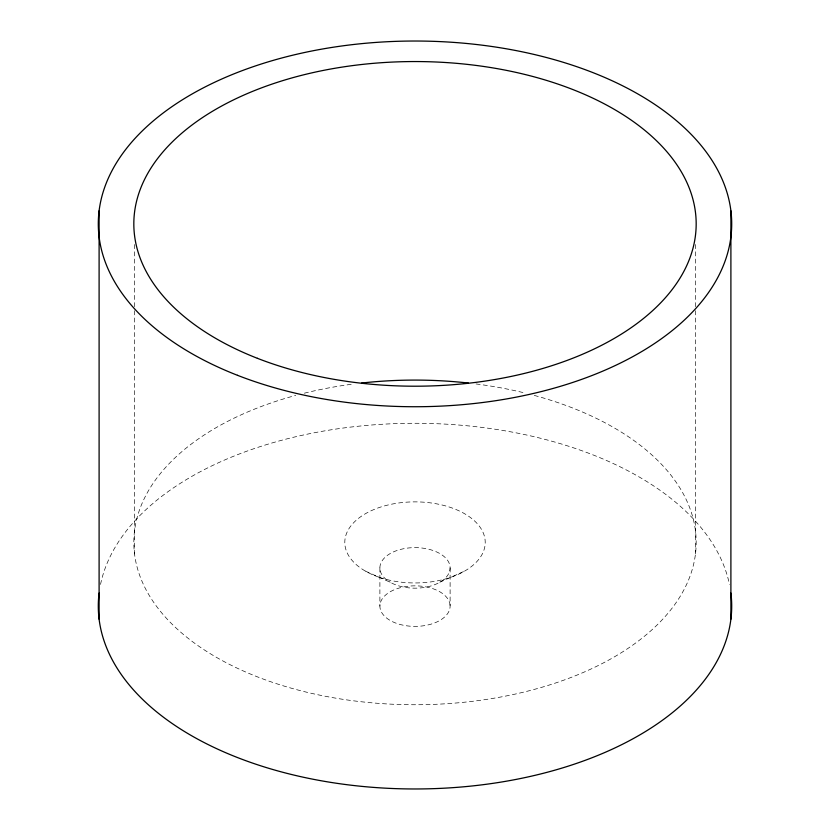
<?xml version="1.0" encoding="UTF-8"?>
<svg xmlns="http://www.w3.org/2000/svg" width="830" height="830" viewBox="0 0 830 830"><rect width="100%" height="100%" fill="white"/><g stroke="black" fill="none" stroke-linecap="round" stroke-linejoin="round"><path stroke-width="0.62" stroke-dasharray="4.15 3.11" d="M439.827 582.235L464.655 571.082M365.345 571.082L390.173 582.235A35.109 20.273 0 0 0 448.916 573.146A35.109 20.273 0 0 0 405.912 548.319A35.109 20.273 0 0 0 390.173 582.235M695.457 244.528L695.457 306.675M695.457 310.711L695.457 553.994M450.109 567.896L450.109 606.118A35.109 20.273 0 0 1 397.446 623.672A35.109 20.273 0 0 1 397.446 588.563A35.109 20.273 0 0 1 450.109 606.118M379.891 567.896L379.891 606.118M134.543 244.528L134.543 306.675M134.543 310.711L134.543 553.994M100.534 584.424A316.697 182.849 0 0 1 415 423.279A316.697 182.849 0 0 1 729.466 584.424M534.24 395.402A281.173 162.327 0 0 1 635.458 643.167A281.173 162.327 0 0 1 194.542 643.167A281.173 162.327 0 0 1 295.76 395.402M304.33 393.192A281.173 162.327 0 0 1 353.974 383.948M476.026 383.948A281.173 162.327 0 0 1 525.67 393.192M379.891 577.524A70.218 40.546 0 0 0 485.218 542.415A70.218 40.546 0 0 0 379.891 507.306A70.218 40.546 0 0 0 379.891 577.524"/><path stroke-width="1.25" d="M730.898 210.83L730.898 619.17M99.102 210.83L99.102 619.17M730.898 593.077A316.697 182.849 0 0 1 415 788.967A316.697 182.849 0 0 1 99.102 593.077M361.569 383.045A281.173 162.327 0 0 1 468.431 383.045M237.484 375.305A316.697 182.849 0 0 0 730.898 236.924A316.697 182.849 0 0 0 276.618 59.407A316.697 182.849 0 0 0 237.484 375.305M257.404 358.311A281.173 162.327 0 0 0 695.457 235.461A281.173 162.327 0 0 0 292.15 77.864A281.173 162.327 0 0 0 257.404 358.311"/></g></svg>
